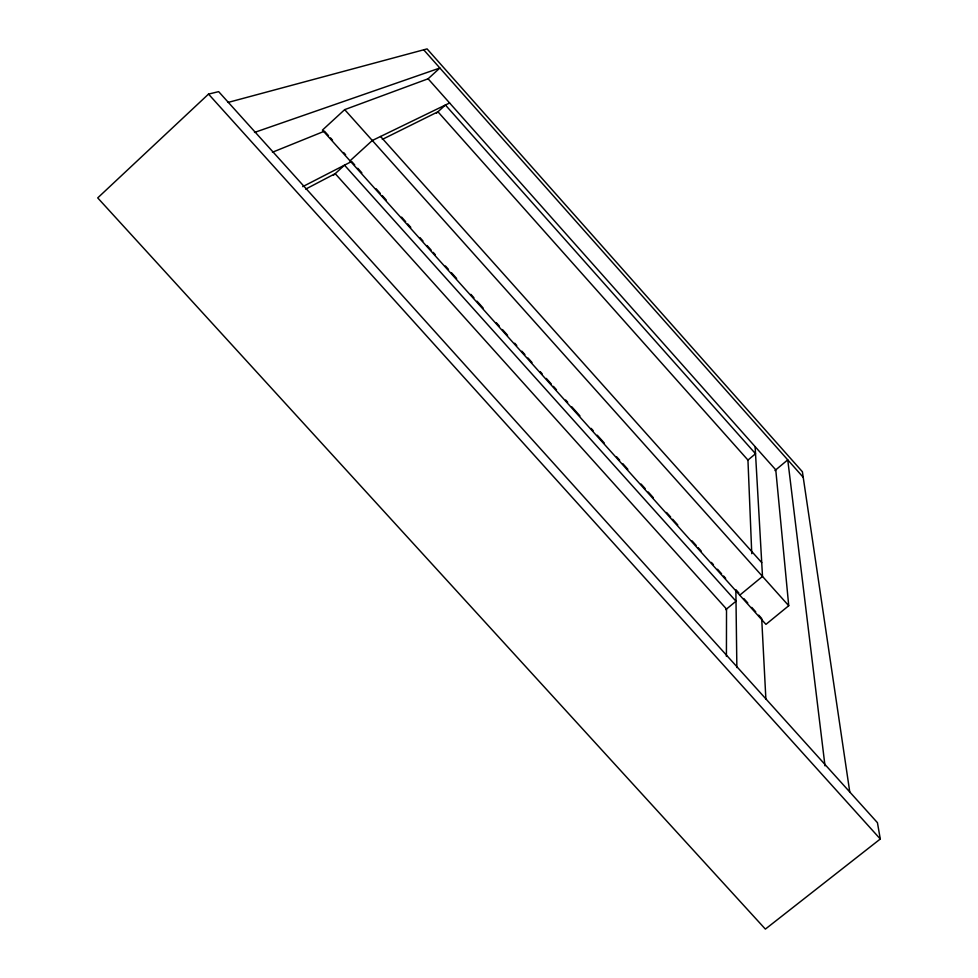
<?xml version="1.0" encoding="UTF-8"?>
<svg xmlns="http://www.w3.org/2000/svg" width="978" height="978" viewBox="0 0 978 978"><rect width="100%" height="100%" fill="white"/><g stroke="black" fill="none" stroke-linecap="round" stroke-linejoin="round"><path stroke-width="1.47" d="M726.422 656.397L726.52 609.037L335.209 173.644L305.686 189.109M208.522 94.096L97.714 197.898L765.371 929.1L880.286 839.002L877.437 822.694L218.656 91.639L208.522 94.096L880.286 839.002M344.684 109.634L322.434 130.098L765.945 624.367L788.733 605.724L775.774 469.868L428.107 78.79L344.684 109.634L788.733 605.724M427.533 79.304L439.88 68.02L254.488 132.433M333.351 175.343L344.5 165.16L736.006 601.226L725.774 609.649M350.014 160.844L372.312 140.49L449.611 102.983M436.469 113.142L445.406 105.013L755.529 453.731L747.583 460.394M774.918 470.577L787.755 459.856L825.004 765.847M739.747 595.174L762.51 576.421L755.126 446.64M302.728 186.639L351.652 161.48L354.708 164.891M382.312 139.402L437.948 111.798L747.95 460.076L751.764 553.695M272.434 152.238L324.464 131.186L328.498 135.673M228.082 102.433L427.068 48.9L802.4 471.763L849.809 792.253M330.515 137.91L332.52 140.16M343.596 152.507L345.613 154.744M357.765 168.289L361.848 172.837M376.114 188.742L380.185 193.277M382.227 195.551L386.298 200.099M401.591 217.128L405.662 221.676M407.704 223.95L410.76 227.361M419.929 237.581L422.985 240.991M427.068 245.527L431.139 250.075M433.181 252.348L435.222 254.61M445.406 265.979L448.474 269.378M451.53 272.789L456.616 278.461M470.895 294.366L473.951 297.777M477.007 301.187L483.12 307.997M496.372 322.764L499.428 326.175M502.484 329.574L507.582 335.258M514.709 343.205L516.751 345.478M521.849 351.163L524.905 354.562M527.961 357.972L532.032 362.52M540.186 371.603L542.228 373.877M546.299 378.413L551.396 384.097M553.438 386.371L556.494 389.782M565.663 400.002L567.705 402.264M571.788 406.811L579.93 415.894M591.14 428.388L593.181 430.662M597.265 435.21L604.392 443.156M616.617 456.787L619.685 460.198M622.741 463.609L627.827 469.281M641.079 484.049L645.162 488.597M648.218 491.995L653.316 497.68M666.556 512.448L670.639 516.983M672.668 519.257L677.766 524.941M692.033 540.834L696.116 545.382M698.158 547.656L701.214 551.054M711.397 562.423L713.439 564.685M717.51 569.233L721.593 573.78M723.634 576.042L725.664 578.316M738.842 592.998L735.859 589.673L736.862 667.558M743.806 598.536L747.779 602.961M751.752 607.387L755.725 611.825M758.708 615.138L761.691 618.463L765.884 699.148M380.552 136.48L761.728 562.643M423.694 49.805L803.207 477.276"/></g></svg>
